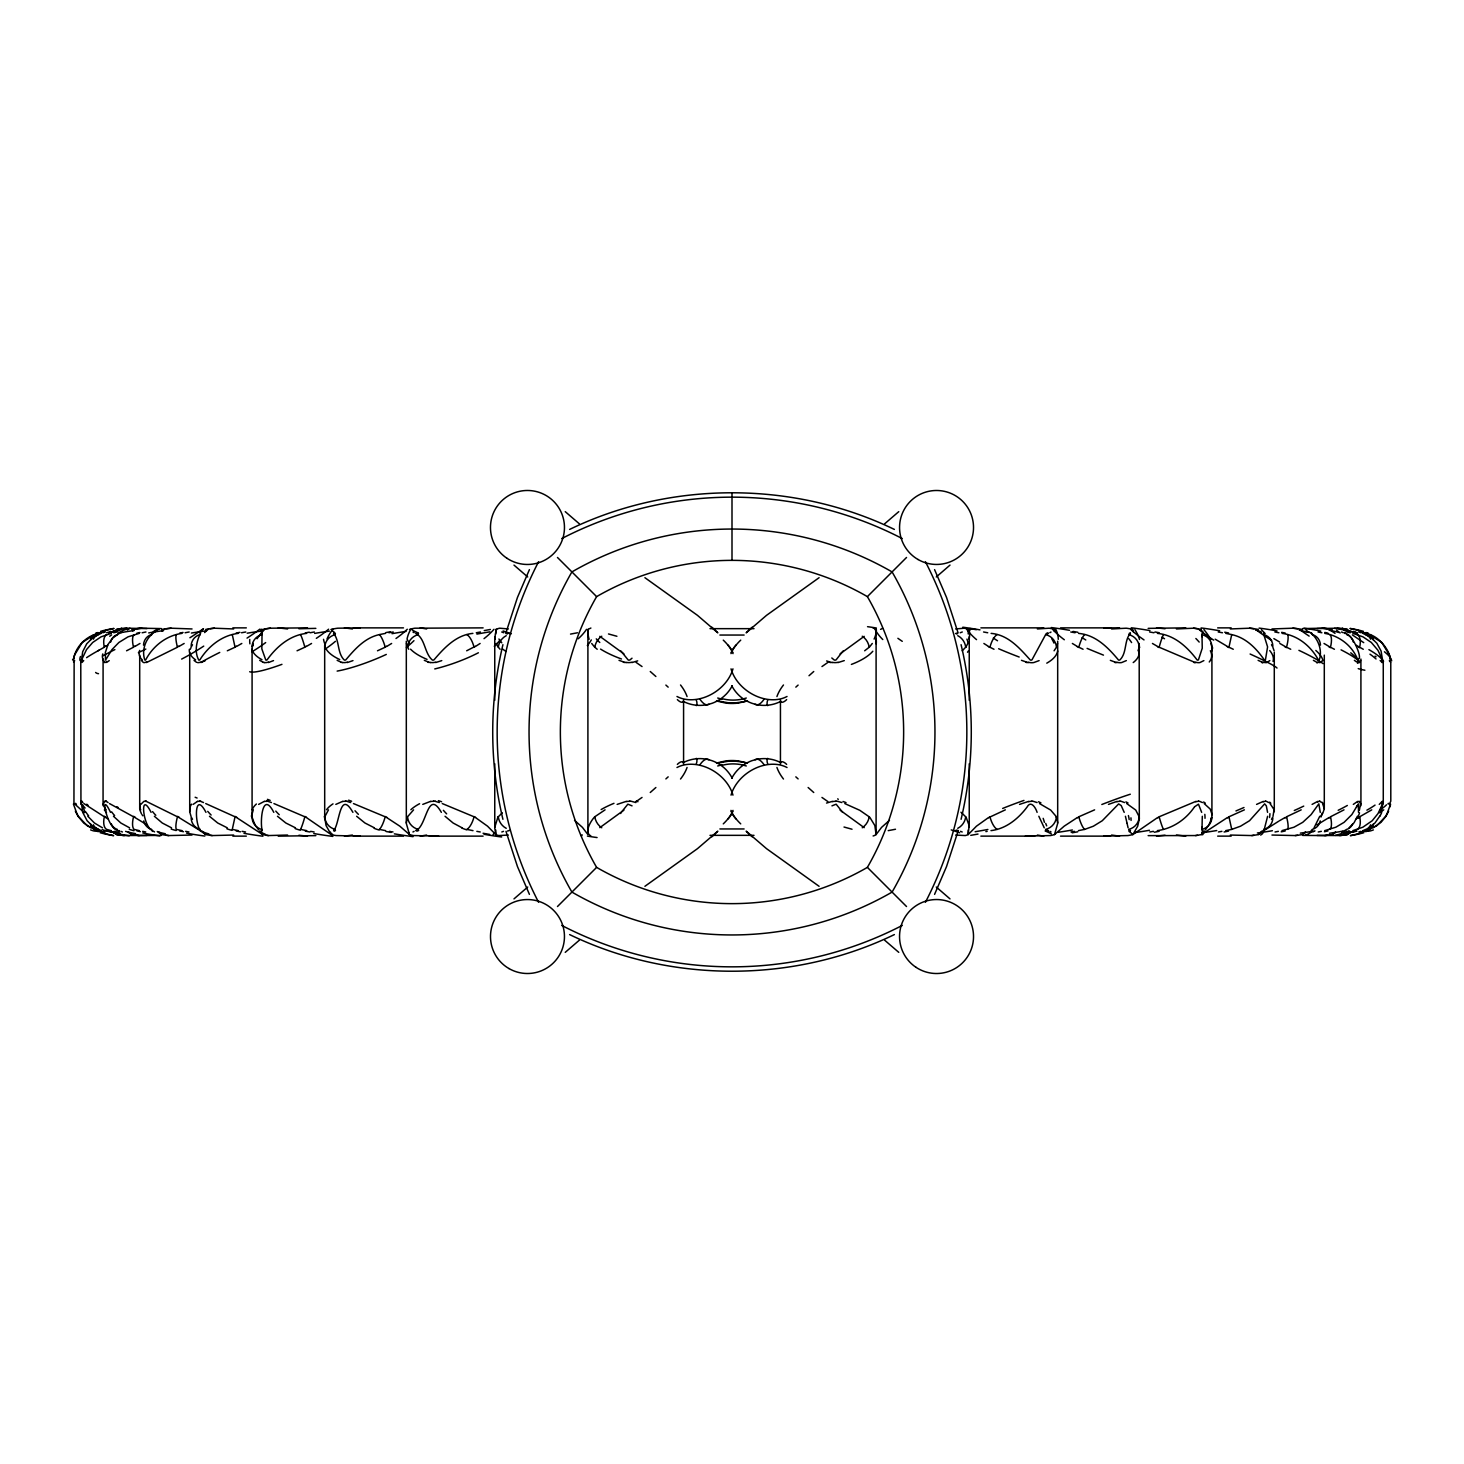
<?xml version="1.0" encoding="UTF-8"?>
<svg xmlns="http://www.w3.org/2000/svg" width="1464" height="1464" viewBox="0 0 1464 1464"><rect width="100%" height="100%" fill="white"/><g stroke="black" fill="none" stroke-linecap="round" stroke-linejoin="round"><path stroke-width="1.5" d="M103.066 805.694L103.084 659.056M139.702 808.86L139.702 655.103M191.162 816.784L189.716 811.825L189.716 652.249M324.807 643.465L324.733 646.502M438.669 836.127L413.47 835.56A134.761 70.418 90 0 1 409.481 834.572L406.315 823.409L406.315 641.195M508.337 835.047L498.712 835.56A134.761 51.569 90 0 1 495.784 834.572L494.759 827.984L494.759 763.824M494.759 700.268L494.759 636.712M1103.673 836.127L1127.921 835.56A134.761 87.529 90 0 0 1132.88 834.572L1137.693 826.172L1139.303 819.035L1139.193 643.465M1202.822 830.637L1201.981 829.393A13.487 12.938 17.5 0 0 1211.918 816.784L1211.918 647.216A13.469 12.938 -17.5 0 0 1201.981 634.607L1202.822 633.381M1322.742 813.472L1324.298 808.842L1324.298 655.122M1383.26 660.612L1383.279 802.547L1383.041 801.394M1139.321 818.779L1139.266 817.516M1359.361 810.306L1360.66 803.571M189.716 811.825L189.863 809.848A55.833 20.972 3.8 0 1 191.583 804.139M80.776 660.337L80.941 804.395M406.315 822.914L407.248 817.516M1272.966 816.528L1274.064 809.574L1270.02 803.571M261.233 830.546L261.965 829.502A13.487 12.938 -17.5 0 1 252.083 816.784L252.083 647.216A13.469 12.938 17.5 0 1 262.019 634.607L261.233 633.473M1225.826 633.381L1231.718 634.607L1228.955 647.216L1233.274 649.266M1212.119 649.266L1211.972 650.785M494.759 827.38L497.778 817.516M1324.298 808.842L1322.614 803.571M251.9 814.789L253.272 809.848M1267.623 816.272L1264.658 827.819M1320.272 812.355L1318.826 803.846L1311.085 814.625L1302.74 822.329L1293.975 827.215L1281.988 830.619M80.721 802.547L80.959 801.394A13.268 2.104 70.6 0 1 81.746 802.162M1383.279 661.399L1383.132 662.405A13.78 2.233 69.3 0 1 1381.705 660.831M324.733 817.516L326.069 825.55L331.12 834.572A134.761 87.529 90 0 0 336.079 835.56L360.327 836.127M1139.266 646.502L1139.321 645.258M262.019 634.607L261.836 648.881L265.771 659.99A2.233 1.556 -77 0 0 267.107 659.843C276.568 646.704 289.872 635.175 306.58 633.381M1201.981 829.393L1202.31 816.272M1202.09 828.423L1202.273 826.904M1272.856 817.79A13.487 12.609 41.2 0 1 1263.707 829.393L1263.578 830.546A59.146 10.779 3.2 0 1 1263.542 831.369M238.175 633.381C221.888 635.358 208.364 646.264 199.873 659.843A2.233 1.299 -78.6 0 1 198.738 660.026C194.2 651.773 196.542 641.323 200.44 633.381M1057.502 643.465L1056.752 646.502M73.694 658.489L73.438 659.843M1390.544 804.175L1386.298 815.741L1376.965 825.568M200.294 634.607L200.312 634.498A13.469 12.609 41.2 0 0 191.144 646.21M1383.224 803.571L1381.376 807.799M73.493 659.587L73.786 657.977M1390.452 804.797L1390.031 806.774M103.157 804.395L104.676 801.394M1358.501 812.355L1358.372 803.846L1351.839 814.625L1344.098 822.329L1335.845 827.215L1324.719 830.619M1319.759 816.272L1314.05 827.819M502.921 644.691C489.324 701.842 489.324 762.158 502.921 819.309M961.079 819.309C974.676 762.158 974.676 701.842 961.079 644.691M73.749 658.196C76.146 645.99 86.321 636.273 98.271 633.381M252.229 646.502L253.126 643.465M1211.771 817.516L1209.941 822.658M73.877 657.629L74.554 655.122M74.133 660.612L73.95 803.059M505.995 632.631L517.451 597.477L529.419 569.624M958.005 831.369L946.549 866.523L934.581 894.376M1381.284 812.355L1382.528 803.864L1378.063 813.508L1372.226 820.718L1362.838 827.215L1352.828 830.619M74.664 654.829L82.24 642.458L94.538 634.607A13.469 8.345 70.2 0 0 90.512 640.116M1360.605 660.612L1359.562 662.405M190.302 649.266L191.162 647.216M1357.403 816.272L1354.109 822.658L1349.113 827.819M1389.245 804.395L1390.8 801.137L1390.782 662.844M73.511 661.911L73.987 660.868M967.796 643.465L966.222 646.502M1388.622 811.111L1388.092 812.355A46.336 38.101 16.3 0 1 1385.603 816.07M333.627 830.546C339.794 824.635 339.41 788.822 352.916 812.355M1130.464 633.381C1124.023 640.097 1127.134 652.853 1119.978 659.843A2.233 1.793 74.4 0 1 1118.478 660.008C1108.12 647.582 1095.731 634.864 1078.529 633.381M1357.219 805.566L1356.487 807.085M731.305 652.468L732 651.114A36.746 36.728 -58.6 0 1 736.246 644.91A52.558 52.484 -54.7 0 1 740.729 640.134M732.695 811.532L732 812.886A36.746 36.728 -58.6 0 1 727.754 819.09A52.558 52.484 -54.7 0 1 723.271 823.866M1138.022 650.785L1139.193 647.216A13.469 12.956 14.1 0 0 1128.689 634.607M1025.331 836.127L1050.53 835.56A134.761 70.418 90 0 0 1054.519 834.572L1057.685 823.427L1057.685 641.195M1379.655 816.272L1374.952 823.006L1368.968 827.819M732.201 685.829L732 686.213A36.728 36.728 0 0 1 726.364 693.991L725.906 694.448A36.582 36.545 -55.3 0 1 712.273 703.232L708.887 704.257A36.435 36.344 -43 0 1 683.578 701.549A21.85 5.417 62.6 0 1 682.736 701.476M731.799 778.171L732 777.787A36.728 36.728 0 0 1 737.636 770.009L738.204 769.442A36.582 36.545 -55.3 0 1 751.727 760.768L755.113 759.743A36.435 36.344 -43 0 1 780.422 762.451A21.85 5.417 62.6 0 1 781.264 762.524M1209.557 823.427L1208.715 824.946M191.674 646.246L192.498 644.746M1272.326 817.754L1271.484 819.291M261.965 829.502C260.116 820.682 262.477 790.469 273.805 812.355M140.855 804.395L143.838 801.394A13.268 5.819 68.7 0 1 145.503 801.467M1207.946 826.172L1207.141 827.38M1385.969 816.272L1380.991 822.329L1373.141 827.819M872.288 643.465L869.927 646.502A40.791 25.657 48.8 0 1 869.213 647.234L864.657 650.785M620.59 813.508L621.358 812.355M621.779 811.733L627.855 804.175L632.045 805.859M843.081 650.986L836.109 659.843A2.233 2.178 43.2 0 1 834.242 660.008L831.808 657.977M1321.937 814.734L1321.223 815.759M1206.72 827.984L1205.384 829.813M1194.35 807.085C1185.84 819.547 1172.426 828.697 1157.31 830.619M1194.587 806.774L1198.467 804.193L1201.669 812.355M1322.468 660.612L1320.437 662.478A13.78 6.057 67.2 0 1 1317.527 661.966M1204.433 831.021L1201.377 834.572A134.761 102.48 90 0 1 1195.576 835.56L1148.142 835.633M1054.08 650.785L1056.441 647.216A13.469 12.664 39.1 0 0 1045.644 634.607L1031.974 659.843A2.233 1.976 70 0 1 1030.29 660.008C1019.676 648.259 1008.202 634.79 991.11 633.381M152 634.223L151.762 634.498A13.469 11.95 54.7 0 0 143.509 645.167M151.67 634.607C144.991 640.171 141.624 651.407 144.845 659.99A2.233 0.988 -79.6 0 0 145.723 659.825C152.988 646.063 166.292 635.541 181.92 633.381M328.467 809.848L324.807 816.784A13.487 12.956 14.1 0 0 335.311 829.393M831.955 805.859L836.145 804.193L842.642 812.355M81.966 662.478L83.704 660.612M632.009 658.196L630.069 659.843A2.233 2.178 -44.1 0 1 628.202 660.008L620.919 651.004M1311.305 830.546L1312.33 829.393A13.487 11.95 54.7 0 0 1320.235 820.901M557.473 906.527L596.617 867.383A270.913 270.913 0 0 0 867.383 867.383L906.527 906.527M557.473 557.473L596.617 596.617A270.913 270.913 0 0 1 867.383 596.617L906.527 557.473M1054.519 834.572L1064.182 826.172L1077.376 817.516M1262.005 831.021L1258.308 834.572A134.761 114.906 90 0 1 1251.793 835.56L1230.327 835.047M193.12 804.395L197.475 801.394M415.648 830.619C426.866 827.178 427.323 787.98 441.359 812.355M1382.181 801.394L1379.253 804.395M752.112 627.233L746.183 632.814L766.532 615.337L819.09 577.694M711.888 836.768L717.817 831.186L697.468 848.663L644.91 886.306M668.17 776.853L665.882 778.921M795.83 687.147L798.118 685.079M650.254 792.5L655.872 787.504M813.746 671.5L809.006 675.728M590.889 835.962C584.081 832.613 590.12 822.109 594.055 817.516A41.321 26.023 48.1 0 1 594.787 816.766L605.071 809.848M513.992 898.896L527.735 887.019M950.008 565.104L936.265 576.981M898.768 511.65L884.659 523.801M565.232 952.35L579.341 940.199M1132.88 834.572L1157.676 817.516M962.214 650.785L965.691 647.216A13.469 12.041 53.6 0 0 957.767 635.687M502.28 812.813L498.309 816.784A13.487 12.041 53.6 0 0 506.233 828.313M1305.119 832.211L1302.283 834.572A134.761 124.513 90 0 1 1295.219 835.56L1271.96 835.047M1269.8 660.612L1266.891 662.478M413.58 809.848L407.559 816.784A13.487 12.664 39.1 0 0 418.375 829.393M889.472 820.334L881.566 827.38L876.094 834.572A132.51 30.927 -90 0 1 873.715 835.798L873.111 835.962M1201.377 834.572L1227.473 817.516M1335.333 832.211L1332.203 834.572A134.761 131.046 90 0 1 1324.792 835.56L1302.612 835.413M1383.736 809.848L1379.546 812.813M599.819 827.654L623.902 810.141M864.181 636.346L840.098 653.859M109.251 660.612L106.616 662.478M1258.308 834.572L1263.322 831.021M153.537 632.759L154.745 631.991M258.634 804.395L264.27 801.394M480.119 643.465L475.397 646.502M821.963 666.559L827.855 662.442M636.145 801.558L642.037 797.441M1302.283 834.572L1305.705 832.211M113.149 631.826L116.644 629.428A132.51 132.108 90 0 1 126.819 628.202L146.986 628.587M1353.322 804.395L1357.64 801.394M1264.201 830.417L1278.456 821.377M1332.203 834.572L1335.699 832.211M1376.563 825.842L1365.674 830.619M391.638 643.465L386.606 646.502M107.641 645.258L105.609 646.502M1356.323 818.779L1358.372 817.516M139.208 633.381L127.99 636.858L118.913 642.458L111.996 649.577L105.518 660.118L105.353 652.45L108.043 644.38L112.856 637.901L119.371 633.381M1203.884 660.612L1199.949 662.552A13.78 9.296 61.9 0 1 1195.74 662.186M139.977 643.465L134.889 646.502M1316.85 824.946L1329.092 817.516M311.558 643.465L306.305 646.502M1371.75 809.848L1359.653 816.784A13.487 6.698 72.1 0 1 1357.348 829.393M184.153 643.465L178.882 646.502M1279.316 820.847L1285.099 817.516M241.816 643.465L236.491 646.502M101.053 633.381L93.202 637.371L86.724 643.794L82.679 651.718L81.49 660.136L86.522 649.577L92.708 642.458L101.016 636.858L111.099 633.381M988.584 817.516L976.47 826.172L968.216 834.572A134.761 51.569 90 0 1 965.288 835.56L955.663 835.047M335.823 804.395L342.594 801.394M97.996 650.785L104.347 647.216A13.469 6.679 72.1 0 1 106.652 634.607M1051.006 632.064L1049.834 632.686M412.94 831.973L414.111 831.351M1312.092 804.395L1317.691 801.394M1344.592 830.637L1346.66 829.393A13.487 11.017 62.4 0 0 1352.718 823.884M475.269 646.319A40.791 34.788 11.4 0 1 473.933 647.033L466.668 650.785M1344.007 809.848L1330.465 816.784A13.487 4.868 73.4 0 1 1329.861 829.393M988.731 817.699A41.321 35.099 10.7 0 1 990.085 816.967L1005.347 809.848M1126.347 660.612L1121.662 662.552A13.78 10.577 57.1 0 1 1116.886 662.24M1045.644 634.607L1048.316 633.381M126.563 650.785L133.535 647.216A13.469 4.868 73.4 0 1 134.139 634.607M205.344 660.612L200.916 662.552M422.767 804.395L430.507 801.394M569.624 529.419C670.585 480.576 793.415 480.576 894.376 529.419M894.376 934.581C793.415 983.424 670.585 983.424 569.624 934.581M1256.57 804.395L1263.304 801.394M1301.203 809.848L1286.545 816.784A13.487 2.928 74.2 0 1 1287.625 829.393M120.652 632.759L122.5 631.991M227.323 650.785L235.045 647.216L232.282 634.607M1039.111 660.612L1033.785 662.552A13.78 11.602 49.8 0 1 1028.533 662.277M1362.911 830.637L1365.857 829.393A13.487 9.809 67.1 0 0 1370.615 824.799M146.492 662.552L177.455 647.216A13.469 2.928 74.2 0 1 176.375 634.607M1343.11 831.351L1341.591 831.973M297.064 650.785L304.86 647.216A13.469 1.135 74.5 0 0 300.486 634.607M377.492 650.785L385.197 647.216A13.469 3.148 74.1 0 0 379.322 634.607C364.92 637.773 354.874 649.119 345.815 659.843A2.233 1.775 -74.5 0 1 344.26 660.008C337.031 652.999 339.685 640.39 333.536 633.381M1244.4 809.848L1228.955 816.784L1231.736 829.393L1225.734 830.619M273.512 660.612L268.406 662.552M955.663 628.953L964.319 628.202A132.51 50.709 -90 0 1 968.216 629.428L968.216 633.985M1094.614 809.848L1078.803 816.784A13.487 3.148 74.1 0 0 1084.678 829.393L1093.37 826.208L1102.282 820.718L1118.642 803.937L1121.204 805.566L1124.206 812.355M617.149 804.395L626.244 801.394M1108.468 804.395L1116.977 801.394M352.97 660.612L347.316 662.552M962.287 631.991L960.219 632.759M501.804 831.973L503.488 831.351M844.271 660.612L838.085 662.552M1019.53 804.395L1028.625 801.394M441.762 660.612L435.705 662.552M637.682 660.868L632.009 662.552M956.633 633.967L957.639 633.638M826.538 803.059L832.339 801.394M102.828 632.759L105.262 631.991M1360.861 831.351L1358.866 831.973M717.708 765.983L721.88 764.812M716.72 763.311L728.889 761.097A58.359 58.066 0 0 1 735.129 761.097L742.815 762.104A38.814 38.741 -4.2 0 1 747.262 763.33M1037.372 628.953L1049.194 628.202A132.51 69.229 -90 0 1 1054.519 629.428M426.628 835.047L420.186 836.145M747.518 700.982L738.149 703.104A50.764 50.764 0 0 1 725.851 703.104L716.482 700.982M716.482 763.019L725.851 760.896A50.764 50.764 0 0 1 738.149 760.896L747.518 763.019M991 830.619C1005.969 828.862 1018.249 818.797 1027.051 807.085C1030.876 799.82 1035.817 807.963 1037.098 812.355M590.889 628.038L587.906 629.428L587.906 834.572L582.434 827.38L574.529 820.334M472.89 633.381C456.182 634.992 444.233 647.838 434.003 659.843A2.233 1.958 -70.2 0 1 432.301 660.008C424.194 652.981 425.438 638.542 415.685 633.381M1231.736 829.393L1240.539 826.208L1249.524 820.718L1264.658 803.864L1266.323 805.859L1267.568 812.355M1195.85 801.394L1159.14 816.784A13.487 1.135 74.5 0 0 1163.514 829.393M100.485 632.759L103.45 631.991M1363.112 831.351L1360.697 831.973M1111.56 628.953L1126.255 628.202A132.51 86.065 -90 0 1 1132.88 629.428M352.44 835.047L344.443 836.145M113.698 632.759L117.12 631.991M1349.845 831.351L1347.045 831.973M379.322 634.607L385.471 633.381M1084.678 829.393L1078.419 830.619M142.136 632.759L145.942 631.991M1176.416 628.953L1193.599 628.202A132.51 100.76 90 0 1 1197.515 628.733M287.585 835.047L268.424 835.56A134.761 102.48 -90 0 1 266.485 835.267M1321.351 831.351L1318.259 831.973M185.105 632.759L189.167 631.991M1278.346 831.351L1275.034 831.973M476.276 632.759L480.43 631.991M1230.327 628.953L1249.597 628.202A132.51 112.984 90 0 1 1253.989 628.733M233.673 835.047L212.207 835.56A134.761 114.906 -90 0 1 210.011 835.267M985.876 831.589L987.157 831.351M241.523 632.759L245.787 631.991M1221.891 831.351L1218.432 831.973M310.039 632.759L314.357 631.991M388.93 632.759L393.23 631.991M1074.485 831.351L1073.167 831.589M1153.376 831.351L1149.862 831.973M1072.289 831.735L1070.989 831.973M1271.96 628.953L1292.84 628.202A132.51 122.427 90 0 1 1297.598 628.733M192.04 835.047L168.781 835.56A134.761 124.513 -90 0 1 166.402 835.267M298.93 628.751L315.858 628.367M1165.07 835.249L1156.505 836.127M1302.612 628.587L1322.285 628.202A132.51 128.85 90 0 1 1327.281 628.733M161.388 835.413L139.208 835.56A134.761 131.046 -90 0 1 136.719 835.267M1317.014 628.587L1337.181 628.202A132.51 132.108 -90 0 1 1347.356 629.428L1348.234 630.032M146.986 835.413L124.257 835.56A134.761 134.359 -90 0 1 116.644 834.572L113.186 832.211L116.644 834.572A134.761 134.359 90 0 0 124.257 835.56M1148.142 628.367L1185.785 627.855M315.858 835.633L278.215 836.145M266.485 628.733A132.51 100.76 90 0 1 270.401 628.202L307.495 627.873M1339.743 835.56A134.761 134.359 -90 0 0 1347.356 834.572L1350.686 832.211L1347.356 834.572A134.761 134.359 90 0 1 1339.743 835.56L1317.014 835.413M210.011 628.733A132.51 112.984 90 0 1 214.403 628.202L233.673 628.953M166.402 628.733A132.51 122.427 90 0 1 171.16 628.202L192.04 628.953M136.719 628.733A132.51 128.85 90 0 1 141.715 628.202L161.388 628.587M232.831 627.873L246.318 627.873M353.483 627.873L403.478 627.873M409.481 629.428A132.51 69.229 -90 0 1 414.824 628.202L483.12 627.873M980.88 627.873L1043.814 627.855M1060.522 627.873L1110.517 627.873M1217.682 627.873L1231.169 627.873M1103.673 627.873L1119.557 627.855M709.985 628.66L754.015 628.66M719.885 635.047L744.115 635.047M719.885 828.953L744.115 828.953M709.985 835.34L754.015 835.34M232.831 836.127L246.318 836.127M353.483 836.127L403.478 836.127M429.281 836.127L483.12 836.127M980.88 836.127L1034.719 836.127M1060.522 836.127L1110.517 836.127M1217.682 836.127L1231.169 836.127M331.12 629.428A132.51 86.065 -90 0 1 337.745 628.202L360.327 627.873M278.215 627.855L287.585 628.953M1185.785 836.145L1176.416 835.047M344.443 627.855L352.44 628.953M1119.557 836.145L1111.56 835.047M420.186 627.855L426.628 628.953M1043.814 836.145L1037.372 835.047M1156.505 627.873L1165.07 628.751M307.495 836.127L298.93 835.249M1149.643 631.991L1153.961 632.759M314.138 831.973L310.624 831.351M1218.213 631.991L1222.477 632.759M1070.77 631.991L1075.07 632.759M393.011 831.973L391.712 831.735M245.568 831.973L242.109 831.351M390.833 831.589L389.516 831.351M1274.833 631.991L1278.896 632.759M983.57 631.991L987.724 632.759M480.229 831.973L476.843 831.351M385.581 830.637L379.322 829.393A13.487 3.148 -74.1 0 0 385.197 816.784L353.465 803.571M188.966 831.973L185.654 831.351M1157.42 633.381C1174.439 634.992 1187.377 647.033 1197.131 659.99A2.233 1.556 76.9 0 0 1198.449 659.843L1202.255 648.204L1201.981 634.607M306.69 830.637L300.486 829.393A13.487 1.135 -74.5 0 0 304.86 816.784L273.951 803.571M473 830.637L466.833 829.393A13.487 5.069 -73.3 0 0 474.062 816.784L442.274 803.571M238.266 830.637L232.282 829.393L235.045 816.784L205.729 803.571M1318.058 631.991L1321.864 632.759M145.741 831.973L142.649 831.351M182.012 830.637L176.375 829.393A13.487 2.928 -74.2 0 1 177.455 816.784L146.327 801.394M1282.08 633.381C1297.946 635.394 1310.994 646.301 1318.442 659.99A2.233 1.007 79.6 0 0 1319.284 659.843C1322.523 650.547 1318.369 639.201 1311.232 633.381M1346.88 631.991L1350.302 632.759M832.229 662.606L830.71 662.222M116.955 831.973L114.155 831.351M626.135 662.606L624.652 662.222M1324.792 633.381C1338.938 635.705 1351.638 645.221 1357.256 658.489C1364.265 663.027 1353.248 633.015 1344.629 633.381M139.281 830.637L134.139 829.393A13.487 4.868 -73.4 0 1 133.535 816.784L109.507 803.571M435.394 801.394L439.346 802.547M1028.515 662.606L1027.088 662.222M721.88 699.188L717.708 698.017M347.041 801.394L350.701 802.547M1360.55 631.991L1363.515 632.759M103.304 831.973L100.888 831.351M430.416 662.606L429.098 662.222M1352.901 633.381L1362.984 636.858L1371.292 642.44L1377.935 650.272L1382.565 660.081L1381.064 650.986L1376.855 643.245L1370.78 637.352L1362.947 633.381M111.172 830.637L106.652 829.393A13.487 6.698 -72.1 0 1 104.347 816.784L83.887 803.571M1116.886 662.606L1115.568 662.222M781.264 701.476A21.85 5.417 -62.6 0 1 780.422 701.549A36.435 36.344 43 0 1 755.113 704.257L751.746 703.214A36.582 36.545 55.3 0 1 738.185 694.577L737.783 694.119A36.728 36.728 0 0 1 732 686.213L731.799 685.829M682.736 762.524A21.85 5.417 -62.6 0 1 683.578 762.451A36.435 36.344 43 0 1 708.887 759.743L712.254 760.786A36.582 36.545 55.3 0 1 725.815 769.423L726.364 770.027A36.728 36.728 0 0 1 732 777.787L732.201 778.171M1231.718 634.607C1245.974 637.682 1256.423 648.479 1264.347 659.99A2.233 1.299 78.5 0 0 1265.445 659.843L1267.586 646.887L1263.652 634.132M268.15 801.394L271.444 802.547M342.503 662.606L341.332 662.222M1195.777 662.606L1194.606 662.222M1358.738 631.991L1361.172 632.759M873.111 628.038L874.319 628.44A134.761 31.458 90 0 1 876.094 629.428L876.094 834.572L874.85 825.55L869.945 817.516A41.212 25.895 -50.5 0 0 869.177 816.802L859.789 810.306L844.765 803.571M829.557 661.911L826.611 660.959M105.134 831.973L103.139 831.351M1365.729 633.381C1378.374 635.23 1389.446 649.522 1390.507 659.587M98.326 830.619L87.437 825.842M623.536 661.911L619.016 660.337M716.72 700.689L728.889 702.903A58.359 58.066 0 0 0 735.129 702.903L742.815 701.897A38.814 38.741 4.2 0 0 747.262 700.67M1026.026 661.911L1021.488 660.337M264.197 662.606L263.209 662.222M635.907 802.547L631.661 801.394A14.933 14.237 30.6 0 0 629.849 800.973M200.696 801.394L203.533 802.547M505.885 633.473L507.368 633.967M958.426 830.637L956.651 830.051M1263.231 662.606L1262.243 662.222M841.873 802.547L837.756 801.394A14.933 14.256 -30.2 0 0 835.981 800.973M1114.58 661.911L1110.334 660.337M503.781 632.759L501.713 631.991M428.147 661.911L424.304 660.337M960.512 831.351L962.196 831.973M295.453 827.819L285.846 823.006L277.465 816.272M1193.727 661.911L1159.14 647.216A13.469 1.135 -74.5 0 1 1163.514 634.607M227.268 827.819L217.715 823.006L209.48 816.272M101.089 830.619L92.635 826.208L87.09 820.718L82.716 812.355L81.508 803.846L85.241 812.355M1341.5 631.991L1343.348 632.759M374.381 827.819L364.957 823.006L356.63 816.272M122.409 831.973L120.89 831.351M171.526 827.819L162.266 823.006L154.379 816.272M1037.079 802.547L1033.493 801.394A14.933 12.865 -59.5 0 0 1031.937 801.009M462.093 827.819L453.108 823.006L445.038 816.272M508.337 628.953L499.7 628.202A132.51 50.709 -90 0 0 495.784 629.428L495.784 633.985M129.582 827.819L120.835 823.006L113.478 816.272M1048.352 830.637L1045.625 829.393A13.487 12.664 -39.1 0 0 1056.441 816.784L1050.676 810.068L1039.513 803.571M1261.492 661.911L1258.107 660.337M98.362 829.502L98.143 829.393A13.487 9.809 -67.1 0 1 93.385 824.799M1124.572 802.547L1121.406 801.394A14.933 11.675 -65.5 0 0 1119.997 801.009M102.462 827.819L94.446 823.006L87.822 816.272M1083.067 649.266L1078.803 647.216A13.469 3.148 -74.1 0 1 1084.678 634.607M1290.736 649.266L1286.545 647.216A13.469 2.928 -74.2 0 0 1287.625 634.607M994.001 649.266L989.939 647.216A13.469 5.069 -73.3 0 1 997.167 634.607M414.166 632.686L412.994 632.064M1049.889 831.351L1051.061 831.973M1334.418 649.266L1330.465 647.216A13.469 4.868 -73.4 0 0 1329.861 634.607M1320.18 801.394L1321.717 802.547M90.859 827.819L83.759 823.006L78.031 816.272M1227.509 646.502L1215.193 639.182M236.528 817.516L262.623 834.572A134.761 102.48 90 0 0 268.443 835.56M1157.695 646.502L1152.443 643.465M306.342 817.516L331.12 834.572M337.141 660.337L340.49 661.911A35.063 23.918 -30.8 0 0 341.167 662.442M1285.118 646.502L1279.847 643.465M1126.713 803.571L1135.735 810.068L1139.193 816.784A13.487 12.956 -14.1 0 1 1128.689 829.393L1130.501 830.637M178.919 817.516L199.818 830.417M1316.209 661.911L1313.391 660.337M1202.42 802.547L1199.73 801.394A14.933 10.211 -69.3 0 0 1198.522 801.028M1077.394 646.502L1072.362 643.465M119.407 830.619C107.439 832.266 98.582 787.101 110.514 812.355M386.624 817.516L399.818 826.172L409.481 834.572M1329.111 646.502L1324.023 643.465M134.926 817.516L147.15 824.946M106.36 801.394L108.08 802.547M1363.277 649.266L1359.653 647.216A13.469 6.698 -72.1 0 0 1357.348 634.607M1309.255 631.991L1310.463 632.759M154.544 831.9L153.683 831.351M988.603 646.502L983.881 643.465M475.416 817.516L487.53 826.172L495.784 834.572L495.784 830.015M1358.391 646.502L1356.359 645.258M105.628 817.516L107.696 818.779M259.695 660.337L262.477 661.911A35.063 21.576 -37.1 0 0 263.044 662.405M1204.177 803.571L1210.234 809.098L1212.119 814.734M84.308 812.721L74.243 803.571M128.301 832.211L131.797 834.572A134.761 131.046 90 0 0 139.208 835.56M158.295 832.211L161.717 834.572A134.761 124.513 90 0 0 168.781 835.56M1268.666 802.547L1266.525 801.394A14.933 8.491 -71.7 0 0 1265.536 801.064M200.678 831.021L205.692 834.572A134.761 114.906 90 0 0 212.207 835.56M87.035 825.568L77.702 815.741L73.42 804.047M636.145 662.442L642.037 666.559M821.963 797.441L827.855 801.558M1354.365 660.337L1356.561 661.911M623.902 653.859L599.819 636.346M840.098 810.141L864.181 827.654M644.91 577.694L697.468 615.337L717.817 632.814L711.888 627.233M819.09 886.306L766.532 848.663L746.183 831.186L752.112 836.768M131.797 834.572L128.667 832.211M960.97 812.227L965.691 816.784A13.487 12.041 -53.6 0 1 957.767 828.313M597.202 649.266L594.805 647.216A40.791 25.62 -51 0 1 594.11 646.466L591.712 643.465M1359.324 801.394L1360.239 802.547A51.368 17.824 -22.5 0 1 1360.404 803.681M161.717 834.572L158.881 832.211M194.035 660.465L196.03 661.911A35.063 18.684 -42 0 0 196.487 662.35M152.787 830.619C142.886 827.984 139.098 788.639 151.103 812.355M579.341 523.801L565.232 511.65M884.659 940.199L898.768 952.35M936.265 887.019L950.008 898.896M527.735 576.981L513.992 565.104M808.128 787.504L813.746 792.5M655.872 676.496L650.254 671.5M798.118 778.921L795.83 776.853M665.882 685.079L668.17 687.147M205.692 834.572L201.995 831.021M81.819 801.394L82.899 802.547M1382.162 662.606L1380.149 660.465M500.102 649.266L498.309 647.216A13.469 12.041 -53.6 0 1 506.233 635.687M262.623 834.572L259.567 831.021M1312.238 634.498L1312.33 634.607A13.469 11.95 -54.7 0 1 1320.491 645.167M105.701 811.825L106.524 812.813M205.966 812.355C194.108 789.773 194.62 823.756 200.44 830.619M141.422 660.465L142.777 661.911A35.063 15.354 -45.6 0 0 143.143 662.277L143.783 662.606A13.78 5.673 -67.5 0 0 146.62 661.746M258.616 829.813L257.28 827.984M142.1 814.789L142.795 815.777M1044.253 827.819L1038.836 816.272M256.859 827.38L256.054 826.172M497.778 646.502L496.204 643.465M966.222 817.516L969.113 825.55L968.216 834.572L968.216 830.015M408.731 649.266L407.559 647.216A13.469 12.664 -39.1 0 1 418.375 634.607M104.036 661.911L103.358 660.465M104.347 809.848L104.969 810.836M255.303 824.946L254.443 823.409M1389.72 660.337L1390.635 662.332M1271.502 644.746L1272.326 646.246M192.516 819.291L191.674 817.754M141.459 813.801L139.812 809.848M1390.013 660.868L1390.562 662.112M732.695 652.468L732 651.114A36.746 36.728 58.6 0 0 727.754 644.91A52.558 52.484 54.7 0 0 723.271 640.134M731.305 811.532L732 812.886A36.746 36.728 58.6 0 0 736.246 819.09A52.558 52.484 54.7 0 0 740.729 823.866M254.059 822.658L252.229 817.516M1272.838 647.216L1274.101 650.785M934.581 569.624L946.549 597.477L958.005 632.631M529.419 894.376L517.451 866.523L505.995 831.369M75.378 811.111L75.908 812.355A46.336 38.101 -16.3 0 0 78.397 816.07M1210.874 643.465L1211.771 646.502M407.248 646.502L406.498 643.465M1056.752 817.516L1057.685 822.914M1389.336 654.829L1381.76 642.458L1369.462 634.607A13.469 8.345 -70.2 0 1 1373.488 640.116M325.301 649.266L324.807 647.216A13.469 12.956 -14.1 0 1 335.311 634.607M1389.464 655.195L1390.452 659.184M1128.085 827.819L1127.079 823.372M1125.413 816.272L1127.005 823.006M1263.688 634.498L1263.707 634.607A13.469 12.609 -41.2 0 1 1272.856 646.21M1202.237 636.858L1202.09 635.596M1263.633 633.967L1263.578 633.473A58.633 10.724 -3 0 0 1263.56 632.741M1360.916 659.038L1360.934 805.694M1274.284 652.249L1274.284 811.751M969.241 636.712L969.241 700.268M969.241 763.824L969.241 827.38M780.44 699.957L780.44 764.043M732 492.654L732 560.364M683.578 699.957L683.578 764.043M324.679 645.258L324.697 818.779M581.702 835.944A74.024 3.587 -12.3 0 1 582.251 834.919M597.074 837.554A74.024 6.771 13.6 0 1 587.412 836.109M616.911 636.273A73.456 1.995 14.3 0 1 608.493 633.949M589.132 639.256A68.918 38.485 -9.2 0 1 588.272 629.41M586.533 629.337A68.918 36.765 -12.5 0 1 578.207 638.78M570.521 634.095A73.456 4.008 -12.3 0 1 577.511 632.777M601.759 827.764A13.487 11.145 61.8 0 1 594.805 816.784M601.137 809.555A55.833 17.275 -13.5 0 1 613.965 803.333M626.299 801.577A13.268 12.389 22.7 0 1 629.849 801.32M636.309 801.156A51.368 20.972 18.3 0 1 637.975 801.705M631.936 662.24A13.78 12.737 -25 0 1 626.189 662.387M624.506 662.533A35.063 27.249 -2.1 0 1 623.389 662.204M621.468 658.983A55.724 17.531 13.9 0 1 600.588 649.101M594.805 647.216A13.469 11.126 -61.8 0 1 601.759 636.236M599.783 642.495A66.74 31.018 14.7 0 1 596.269 638.853M925.413 561.718A370.685 370.685 0 0 1 925.413 902.282M561.718 538.587A370.685 370.685 0 0 1 902.282 538.587M902.282 925.413A370.685 370.685 0 0 1 561.718 925.413M538.587 902.282A370.685 370.685 0 0 1 538.587 561.718M895.492 829.246A74.024 3.934 -12.2 0 1 888.209 830.637M844.014 827.032A74.024 1.83 14.5 0 1 852.03 829.228M867.548 626.683A73.456 6.478 13.5 0 1 876.369 628.001M882.774 639.548A68.918 38.448 9.4 0 1 875.124 629.502M876.35 629.447A68.918 38.503 5.4 0 1 874.1 639.091M882.444 628.038A73.456 3.495 -12.3 0 1 880.559 629.355M493.13 835.121A74.024 5.984 -11.7 0 1 494.558 833.327M501.658 836.987A74.024 9.406 12.6 0 1 484.09 834.315M497.668 817.388A41.321 21.96 52.3 0 1 498.218 816.674M507.477 831.058A59.237 6.716 -9 0 1 509.728 830.381M591.31 639.914A66.74 36.344 -10.7 0 1 587.338 645.533M509.527 633.601A58.651 6.716 8.8 0 1 507.532 633.015M511.357 633.784A73.456 4.795 13.9 0 1 503.104 630.947M495.143 639.164A68.918 36.582 -14.9 0 1 496.607 629.374M493.972 629.3A68.918 34.331 -17.8 0 1 484.017 638.652M476.88 634.095A73.456 6.387 -11.6 0 1 489.854 631.844M506.068 651.48A55.724 19.307 10.8 0 1 502.774 649.156M498.401 647.106A40.791 21.448 -54.8 0 1 497.906 646.356M501.804 642.824A66.74 32.995 9.9 0 1 498.931 638.999M409.261 834.608A74.024 8.253 -10.8 0 1 409.298 832.595M413.031 836.639A74.024 11.804 11.4 0 1 394.347 833.84M407.029 817.26A41.321 17.367 55.2 0 1 407.376 816.546M466.705 829.832A50.471 47.617 -66.1 0 1 461.983 828.093M489.653 834.443A59.146 1.519 10.9 0 1 483.065 833.254M416.874 831.168A59.237 8.07 -7.9 0 1 418.686 830.472M446.648 813.856A46.336 23.882 50.4 0 1 443.391 810.324M499.901 640.226A66.74 34.276 -16.1 0 1 494.283 646.283M466.833 634.607A13.469 5.069 73.3 0 1 474.062 647.216M418.539 633.528A58.651 8.034 7.7 0 1 416.947 632.924M418.1 632.906A73.456 7.503 13.2 0 1 412.189 629.978M410.78 629.337A68.918 33.782 -20.1 0 0 407.065 639.054A66.74 34.148 4.7 0 0 409.353 643.135M407.285 629.246A68.918 31.055 -22.3 0 1 395.994 638.505M391.986 633.674A73.456 8.619 -10.7 0 1 406.059 631.387M484.236 630.581A58.633 1.318 -10.9 0 1 490.385 629.465M410.872 809.702A55.833 20.258 -7.1 0 1 419.582 803.718M430.562 801.54A13.268 11.236 52 0 1 433.747 801.339M433.728 800.954A14.933 12.847 59.6 0 1 435.412 801.192M438.395 800.643A51.368 15.409 24.7 0 1 441.616 801.741M474.208 816.583A41.212 35.484 -13.2 0 1 475.562 817.333M478.38 652.779A55.833 14.64 -20.4 0 1 434.753 668.938M435.668 662.149A13.78 11.419 -51.6 0 1 430.453 662.442M428.934 662.478A35.063 25.675 -22.7 0 1 427.964 662.131M427.031 659.367A55.724 20.606 7.4 0 1 410.579 649.192M407.779 646.96A40.791 16.745 -57.5 0 1 407.504 646.21M332.511 834.279A74.024 10.321 -9.7 0 1 330.59 832.192M332.877 836.402A74.024 13.908 9.8 0 1 313.772 833.528M324.331 817.022A41.321 12.334 57.1 0 1 324.459 816.326M379.139 830.015A50.471 49.428 -48.5 0 1 374.162 828.331M391.217 832.412A59.146 3.257 10.5 0 1 386.093 831.497M334.213 831.241A59.237 9.242 -6.6 0 1 335.494 830.527M358.387 814.35A46.336 28.383 46.3 0 1 355.002 810.745M413.964 640.665A66.74 31.366 -21 0 1 406.425 647.326M386.459 646.283A40.791 35.026 -3.5 0 1 385.05 646.997M335.402 633.473A58.651 9.15 6.4 0 1 334.268 632.851M334.524 632.43A73.456 10.01 12.1 0 1 331.413 629.502M327.039 638.908A68.918 30.14 -24.4 0 1 332.859 629.3M328.613 629.191A68.918 27.011 -26.2 0 1 316.334 638.341M314.668 633.4A73.456 10.632 -9.5 0 1 329.455 631.112M385.965 632.576A58.633 3.038 -10.6 0 1 390.449 631.771M326.545 809.757A55.833 21.027 -3.5 0 1 333.005 803.864M342.649 801.503A13.268 10.23 59.1 0 1 345.541 801.357M345.504 800.936A14.933 11.657 65.6 0 1 347.041 801.156M348.615 800.186A51.368 12.005 27 0 1 351.635 801.266M385.343 816.546A41.212 35.795 2.3 0 1 386.789 817.278M386.295 654.426A55.833 11.529 -22.4 0 1 337.141 671.098M347.316 662.112A13.78 10.321 -58.3 0 1 342.558 662.478M339.721 659.55A55.724 21.393 3.7 0 1 326.252 649.229M325.209 646.685A40.791 11.639 -59.2 0 1 325.173 645.935M324.697 643.483A66.74 34.459 -0.7 0 1 323.544 639.311M265.112 834.059A74.024 12.115 -8.3 0 1 261.104 831.918M262.934 836.2A74.024 15.683 8 0 1 243.976 833.309M251.46 816.418A41.321 7.009 58.3 0 1 251.369 815.777M300.266 830.198A50.471 50.014 1.5 0 1 295.161 828.569M309.965 831.991A59.146 4.904 9.9 0 1 305.317 831.149M261.489 831.314A59.237 10.175 -5.1 0 1 262.184 830.582M279.221 814.716A46.336 32.171 40.6 0 1 275.781 811.093M335.439 641.323A66.74 27.688 -25.1 0 1 325.466 648.9M306.159 646.246A40.791 34.386 -17.9 0 1 304.713 646.942M262.148 633.436A58.651 10.047 4.9 0 1 261.507 632.796M261.599 632.137A73.456 12.279 10.8 0 1 261.452 629.191M257.078 638.743A68.918 25.766 -28 0 1 264.819 629.246M259.933 629.099A68.918 22.308 -29.2 0 1 247.032 638.103M247.215 633.198A73.456 12.389 -8.1 0 1 262.33 630.929M262.623 629.428A132.51 100.76 -90 0 1 270.401 628.202M305.262 632.924A58.633 4.685 -10 0 1 309.307 632.173M252.247 809.793A55.833 21.265 0.1 0 1 256.383 804.011M264.307 801.467A13.268 8.967 63.6 0 1 266.851 801.375M266.777 800.936A14.933 10.193 69.3 0 1 268.132 801.137M267.436 799.344A51.368 8.326 28.6 0 1 270.163 800.369M305.006 816.491A41.212 35.227 17.5 0 1 306.488 817.241M281.948 664.345A55.833 8.125 -23.9 0 1 249.685 671.738M268.424 662.039A13.78 8.985 -62.7 0 1 264.234 662.515M261.965 659.715A55.724 21.649 0 0 1 251.918 649.266M252.943 645.972A40.791 6.24 -60.3 0 1 253.144 645.185M249.905 643.849A66.74 33.928 -6.1 0 1 249.777 639.475M208.895 833.876A74.024 13.634 -6.8 0 1 202.782 831.698M204.814 836.054A74.024 17.056 6 0 1 186.532 833.126M232.062 830.363A50.471 49.373 49.8 0 1 226.938 828.807M240.462 831.808A59.146 6.423 9 0 1 236.162 830.985M200.44 831.369A59.237 10.87 -3.5 0 1 200.531 830.619M200.294 829.393A13.487 12.609 -41.2 0 1 191.144 817.79M211.127 815.027A46.336 35.173 32.9 0 1 207.742 811.367M265.679 642.586A66.74 23.332 -28.4 0 1 251.936 651.809M236.345 646.191A40.791 32.903 -30 0 1 234.917 646.905M200.513 633.4A58.651 10.705 3.3 0 1 200.44 632.741M200.733 631.917A73.456 14.237 9.1 0 1 203.569 628.989M204.631 632.576A68.918 20.752 -30.8 0 1 208.309 629.172M202.947 628.989A68.918 17.056 -31.5 0 1 189.899 637.755M191.4 633.052A73.456 13.835 -6.5 0 1 206.479 630.783M205.692 629.428A132.51 112.984 -90 0 1 214.403 628.202M236.162 633.07A58.633 6.204 -9.1 0 1 239.895 632.357M197.494 801.43A13.268 7.485 66.7 0 1 199.616 801.412M199.525 800.936A14.933 8.473 71.8 0 1 200.66 801.101M195.151 797.258A51.368 4.429 29.6 0 1 197.109 798.026M235.173 816.454A41.212 33.8 30.1 0 1 236.674 817.187M201.648 661.966A55.833 4.52 -24.8 0 1 219.746 652.432M200.971 661.929A13.78 7.43 -65.6 0 1 197.439 662.552M195.645 659.88A55.724 21.374 -3.8 0 1 189.35 649.302M165.34 833.73A74.024 14.805 -5 0 1 157.234 831.534M159.905 835.907A74.024 18.007 3.8 0 1 142.777 832.961M176.174 830.527A50.471 47.507 66.6 0 1 171.178 829.045M183.531 831.698A59.146 7.796 8 0 1 179.596 830.893M152.585 831.424A59.237 11.291 -1.8 0 1 152.036 830.674M151.67 829.393A13.487 11.95 -54.7 0 1 143.765 820.901M155.825 815.302A46.336 37.295 22.9 0 1 152.567 811.605M203.734 646.118A66.74 18.392 -31 0 1 181.646 659.074M178.754 646.136A40.791 30.616 -39.2 0 1 177.345 646.868M152.055 633.363A58.651 11.09 1.6 0 1 152.53 632.704M153.281 631.753A73.456 15.848 7.3 0 1 159.027 628.825M162.083 631.24A68.918 15.226 -32.9 0 1 164.773 629.044M159.137 628.77A68.918 11.383 -33.2 0 1 152.293 633.381M148.706 632.924A73.456 14.951 -4.7 0 1 163.382 630.655M161.717 629.428A132.51 122.427 -90 0 1 171.16 628.202M179.633 633.143A58.633 7.576 -8.1 0 1 183.037 632.448M140.727 809.885A55.833 20.185 7.4 0 1 140.178 804.285M145.375 800.918A14.933 6.533 73.3 0 1 146.254 801.046M177.565 816.4A41.212 31.531 39.8 0 1 179.047 817.15M142.429 660.063A55.724 20.588 -7.5 0 1 139.684 650.382M135.548 833.602A74.024 15.61 -3.1 0 1 125.611 831.387M129.253 835.779A74.024 18.538 1.5 0 1 113.734 832.815M133.974 830.692A50.471 44.487 73.5 0 1 129.235 829.283M140.343 831.625A59.146 8.967 6.7 0 1 136.829 830.838M119.096 831.461A59.237 11.438 0 0 1 117.889 830.71M117.34 829.393A13.487 11.017 -62.4 0 1 111.282 823.884M114.631 815.558A46.336 38.522 10.6 0 1 111.612 811.843M98.527 673.678A66.74 12.993 -32.8 0 1 95.636 672.452M134.816 646.082A40.791 27.578 -46 0 1 133.462 646.795M110.642 642.074A13.469 11.017 62.4 0 1 117.34 634.607M117.925 633.326A58.651 11.2 -0.2 0 1 118.968 632.649M120.304 631.606A73.456 17.074 5.2 0 1 128.832 628.678M132.675 630.838A68.918 9.333 -34.3 0 1 135.42 628.788M129.948 628.202A68.918 5.435 -34.1 0 1 127.386 629.941M120.194 632.796A73.456 15.683 -2.8 0 1 134.121 630.545M131.797 629.428A132.51 128.85 -90 0 1 141.715 628.202M136.884 633.198A58.633 8.766 -6.8 0 1 139.922 632.521M106.268 809.94A55.833 18.886 10.7 0 1 103.486 804.431M104.639 801.32A13.268 4.008 69.9 0 1 105.847 801.595M105.683 800.936A14.933 4.447 74.3 0 1 106.268 800.973M118.31 807.634A51.368 3.587 29.7 0 1 116.791 806.646M133.608 816.345A41.212 28.475 46.8 0 1 135.017 817.077M138.385 652.651A55.833 2.928 -25.1 0 1 145.814 649.064M106.744 661.344A13.78 3.788 -68.8 0 1 104.639 662.606L104.365 662.332A35.063 11.639 -48.2 0 1 104.145 661.801M103.596 660.264A55.724 19.288 -10.9 0 1 102.791 653.914M120.286 833.492A74.024 16.031 -1.1 0 1 108.739 831.259M113.606 835.669A74.024 18.593 -0.9 0 1 100.101 832.687M106.524 830.893A50.471 40.352 77.1 0 1 102.169 829.576M111.868 831.57A59.146 9.919 5.2 0 1 108.848 830.783M100.76 831.515A59.237 11.291 1.8 0 1 98.93 830.747M88.609 815.814A46.336 38.778 -3 0 1 85.9 812.062M105.573 646.008A40.791 23.863 -50.9 0 1 104.328 646.722M93.385 639.201A13.469 9.809 67.1 0 1 98.143 634.607M98.985 633.29A58.651 11.035 -1.9 0 1 100.577 632.613M102.59 631.478A73.456 17.879 3 0 1 113.661 628.568M119.444 629.483A68.918 3.203 -34.9 0 1 121.658 627.91M106.616 632.704A73.456 16.049 -0.8 0 1 119.444 630.435M116.644 629.428A132.51 132.108 -90 0 1 126.819 628.202M108.903 633.253A58.633 9.736 -5.4 0 1 111.52 632.576M85.113 808.018A55.833 17.129 13.7 0 1 82.405 804.614M81.453 801.101A14.933 2.233 74.9 0 1 81.691 800.936M88.023 805.31A51.368 7.521 28.8 0 1 86.76 804.212M104.347 816.272A41.212 24.742 51.8 0 1 105.664 817.004M103.029 655.781A55.833 6.588 -24.4 0 1 114.887 649.595M82.551 659.935A13.78 1.812 -69.4 0 1 81.106 662.112A35.063 7.631 -49.9 0 1 81.106 661.545M80.044 660.52A55.724 17.495 -13.9 0 1 80.465 656.494M119.957 833.364A74.024 16.067 0.9 0 1 107.037 831.131M113.369 835.541A74.024 18.19 -3.2 0 1 103.029 832.833M94.501 831.113A50.471 35.246 79.2 0 1 90.64 829.923M94.538 829.393A13.487 8.345 -70.1 0 1 90.512 823.884M98.765 831.515A59.146 10.632 3.6 0 1 96.276 830.747M98.07 831.57A59.237 10.87 3.5 0 1 95.636 830.802M95.691 633.235A58.651 10.596 -3.6 0 1 97.814 632.558M100.54 631.35A73.456 18.245 0.7 0 1 113.881 628.44M111.648 634.9A68.918 3.019 -35 0 1 109.709 636.236M109.361 632.119A68.918 6.734 -33.9 0 1 110.495 631.295M109.617 632.265A73.456 15.994 1.2 0 1 119.737 630.343M96.35 633.272A58.633 10.468 -3.8 0 1 98.509 632.613M76.439 804.431A51.368 11.255 27.3 0 1 75.616 803.315M86.596 657.665A55.833 10.083 -23.1 0 1 99.021 650.254M74.444 661.051A35.063 3.459 -50.8 0 1 74.664 660.63M72.559 659.935A55.724 15.299 -16.6 0 1 72.797 659.312M101.345 831.479A59.146 11.09 2 0 1 99.826 830.893M95.691 830.637A50.471 29.243 80.5 0 1 94.94 830.344M100.083 633.052A58.633 10.943 -2.1 0 1 101.144 632.649M1197.515 835.267A134.761 102.48 -90 0 1 1195.557 835.56M1253.989 835.267A134.761 114.906 -90 0 1 1251.793 835.56M1297.598 835.267A134.761 124.513 -90 0 1 1295.219 835.56M1354.346 831.479A74.024 16.031 1.1 0 1 1343.714 833.492M1363.899 832.687A74.024 18.593 0.9 0 1 1350.394 835.669M1364.686 830.912A59.237 11.291 -1.8 0 1 1363.24 831.515M1363.423 632.613A58.651 11.035 1.9 0 1 1364.448 633.034M1350.339 628.568A73.456 17.879 -3 0 1 1360.221 631.057M1342.342 627.91A68.918 3.203 34.9 0 1 1342.891 628.294M1344.556 630.435A73.456 16.049 0.8 0 1 1357.384 632.704M1337.181 628.202A132.51 132.108 90 0 1 1347.356 629.428M1365.857 634.607A13.469 9.809 -67.1 0 1 1370.615 639.201M1327.281 835.267A134.761 131.046 -90 0 1 1324.792 835.56M1356.963 831.131A74.024 16.067 -0.9 0 1 1344.044 833.364M1361.794 832.54A74.024 18.19 3.2 0 1 1350.631 835.541M1373.36 829.923A50.471 35.246 -79.2 0 1 1369.499 831.113M1373.488 823.884A13.487 8.345 70.1 0 1 1369.462 829.393M1367.724 830.747A59.146 10.632 -3.6 0 1 1365.235 831.515M1368.364 830.802A59.237 10.87 -3.5 0 1 1365.93 831.57M1366.187 632.558A58.651 10.596 3.6 0 1 1368.309 633.235M1350.119 628.44A73.456 18.245 -0.7 0 1 1363.46 631.35M1363.734 642.641A68.918 3.019 35 0 1 1352.352 634.9M1353.505 631.295A68.918 6.734 33.9 0 1 1358.043 634.589M1344.263 630.343A73.456 15.994 -1.2 0 1 1355.701 632.594M1365.491 632.613A58.633 10.468 3.8 0 1 1367.651 633.272M1386.5 804.816A55.833 14.951 -16.3 0 1 1379.838 810.068M1388.384 803.315A51.368 11.255 -27.3 0 1 1387.982 803.882M1375.08 656.165A55.833 10.083 23.1 0 1 1376.032 656.769M1389.336 660.63A35.063 3.459 50.8 0 1 1389.556 661.051M1384.432 651.773A55.724 15.299 16.6 0 1 1391.678 660.85M1343.421 831.003A74.024 15.701 -2.8 0 1 1329.458 833.254M1343.989 832.394A74.024 17.348 5.4 0 1 1335.479 835.395M1358.409 818.01A41.321 23.9 -50.5 0 1 1359.672 817.278M1369.06 830.344A50.471 29.243 -80.5 0 1 1365.802 831.369M1364.558 830.729A59.146 11.09 -2 0 1 1362.655 831.479M1355.902 830.838A59.237 10.193 -5.1 0 1 1352.901 831.644M1381.705 812.538A46.336 36.472 27.6 0 1 1379.783 816.345M1353.23 632.503A58.651 9.9 5.2 0 1 1355.847 633.198M1334.509 628.331A73.456 18.154 1.6 0 1 1349.808 631.222M1335.022 633.363A68.918 9.15 34.3 0 1 1330.721 630.417M1336.595 630.215A68.918 12.645 32.9 0 1 1340.146 632.979M1329.038 630.234A73.456 15.555 -3.2 0 1 1338.81 632.466M1322.285 628.202A132.51 128.85 -90 0 1 1332.203 629.428M1362.856 632.649A58.633 10.943 2.1 0 1 1364.503 633.308M1375.044 805.09A55.833 12.389 -18.5 0 1 1366.882 810.159M1381.723 803.26A13.268 1.812 -70.7 0 1 1382.583 801.979M1382.657 801.65A14.933 2.269 -74.9 0 1 1382.748 802.254M1382.51 802.858A51.368 14.713 -25.2 0 1 1382.162 803.974M1369.975 654.17A55.833 13.341 21.3 0 1 1376.032 658.965M1368.913 649.632A55.724 12.7 18.9 0 1 1383.553 661.307M1359.635 647.71A40.791 24.65 52 0 1 1358.354 646.997M1314.983 830.875A74.024 14.933 -4.7 0 1 1300.325 833.126M1310.902 832.229A74.024 16.067 7.5 0 1 1305.229 835.249M1329.184 817.937A41.321 27.688 -45.7 0 1 1330.538 817.205M1349.003 830.912A50.471 22.546 -81.4 0 1 1346.477 831.644M1345.782 830.692A59.146 11.255 -0.2 0 1 1344.501 831.442M1327.958 830.912A59.237 9.26 -6.6 0 1 1324.444 831.717M1359.507 812.831A46.336 33.947 36.6 0 1 1358.061 816.656M1324.847 632.43A58.651 8.967 6.6 0 1 1327.939 633.143M1303.93 628.221A73.456 17.623 3.9 0 1 1320.766 631.094M1309.145 636.108A68.918 15.061 33 0 1 1300.215 629.959M1305.925 629.904A68.918 18.227 31.1 0 1 1308.944 632.521M1299.245 630.124A73.456 14.75 -5.1 0 1 1307.132 632.357M1292.84 628.202A132.51 122.427 -90 0 1 1302.283 629.428M1344.629 632.686A58.633 11.145 0.4 0 1 1345.727 633.345M1346.66 634.607A13.469 11.017 -62.4 0 1 1353.358 642.074M1347.338 805.475A55.833 9.534 -20.2 0 1 1338.169 810.287M1357.457 802.272A13.268 3.733 -70.1 0 1 1358.757 801.412A14.933 4.465 -74.3 0 1 1359.233 801.668M1350.741 652.816A55.833 16.25 19 0 1 1357.604 659.935M1359.434 662.606A13.78 4.191 68.6 0 1 1357.403 661.691M1357.823 663.32A35.063 5.069 50.6 0 1 1357.403 663.082M1341.061 649.851A55.724 9.809 20.6 0 1 1360.129 662.057M1330.392 647.637A40.791 28.365 47 0 1 1329.019 646.923M1364.887 670.219A66.74 10.01 30 0 1 1358.226 668.627M1272.399 830.729A74.024 13.816 -6.5 0 1 1257.375 832.979M1263.286 832.046A74.024 14.402 9.4 0 1 1260.614 835.066M1285.227 817.882A41.321 30.781 -39 0 1 1286.655 817.15M1313.666 831.644A50.471 15.28 -81.9 0 1 1312 831.808M1311.817 830.655A59.146 11.163 1.5 0 1 1311.177 831.406M1285.191 830.985A59.237 8.089 -7.9 0 1 1281.201 831.827M1321.919 813.197A46.336 30.579 43.3 0 1 1321.004 817.058M1281.695 632.338A58.651 7.796 7.9 0 1 1285.191 633.052M1259.095 628.093A73.456 16.653 6 0 1 1277.029 630.947M1271.649 640.427A68.918 20.588 30.9 0 1 1256.112 629.794M1261.382 629.74A68.918 23.387 28.6 0 1 1265.134 633.564M1255.636 629.996A73.456 13.56 -6.9 0 1 1261.474 632.21M1249.597 628.202A132.51 112.984 -90 0 1 1258.308 629.428M1311.25 632.722A58.633 11.072 -1.3 0 1 1311.799 633.363M1303.729 806.115A55.833 6.442 -21.4 0 1 1294.286 810.507M1317.6 801.998A13.268 5.563 -68.9 0 1 1319.357 801.32M1319.412 801.101A14.933 6.57 -73.3 0 1 1320.125 801.503M1322.266 802.327A51.368 20.478 -19.1 0 1 1322.944 803.462M1315.825 650.455A55.833 18.776 16.2 0 1 1322.925 660.703M1317.307 662.972A35.063 9.205 49.4 0 1 1316.685 662.698M1298.916 650.345A55.724 6.661 21.9 0 1 1323.035 663.631M1286.435 647.582A40.791 31.366 39.9 0 1 1284.989 646.868M1279.609 642.019A66.74 4.721 30.9 0 1 1273.863 638.597M1216.73 830.546A74.024 12.353 -8.1 0 1 1201.706 832.796M1202.237 831.808A74.024 12.371 11 0 1 1202.621 834.828M1227.637 817.827A41.321 33.123 -29.9 0 1 1229.101 817.095M1264.201 830.509A50.471 7.649 -82.2 0 1 1263.707 829.338M1228.534 831.113A59.237 6.734 -9 0 1 1224.105 831.973M1269.91 813.655A46.336 26.462 48.3 0 1 1269.544 817.553M1224.709 632.21A58.651 6.442 9 0 1 1228.571 632.942M1201.084 627.946A73.456 15.28 8 0 1 1219.658 630.783M1213.674 640.116A68.918 25.62 28.1 0 1 1199.254 629.685A73.456 12.041 -8.4 0 1 1203.024 632.027M1203.902 629.648A68.918 27.944 25.4 0 1 1210.765 639.677M1193.599 628.202A132.51 100.76 -90 0 1 1201.377 629.428M1243.979 807.506A55.833 3.203 -22.2 0 1 1235.945 810.946M1263.267 801.869A13.268 7.247 -67 0 1 1265.463 801.302M1269.617 802.144A51.368 22.637 -15.1 0 1 1270.807 803.279M1269.745 650.583A55.833 20.844 12.9 0 1 1273.021 661.38M1266.689 662.497A13.78 7.777 65.1 0 1 1263.176 662.112M1262.554 662.826A35.063 13.103 47.3 0 1 1261.785 662.533M1250.11 654.024A55.724 3.367 22.6 0 1 1277.011 668.06M1228.827 647.546A40.791 33.599 30.2 0 1 1227.344 646.813M1149.46 830.308A74.024 10.596 -9.5 0 1 1134.801 832.577M1129.055 831.461A74.024 10.047 12.3 0 1 1132.441 834.48M1157.823 817.772A41.321 34.642 -18.1 0 1 1159.287 817.058M1202.127 830.6A59.146 10.138 4.8 0 1 1202.749 831.314M1159.14 831.314A59.237 5.197 -9.9 0 1 1154.254 832.229M1204.817 814.35A46.336 21.704 51.8 0 1 1205.018 818.303M1195.868 638.505A66.74 25.712 26.7 0 1 1199.181 642.074M1212.54 647.6A40.791 6.734 58.7 0 1 1212.631 648.241M1154.95 631.972A58.651 4.941 9.9 0 1 1159.214 632.741M1131.251 627.782A73.456 13.524 9.8 0 1 1149.954 630.581M1144.024 639.914A68.918 30.03 24.5 0 1 1130.94 629.63M1134.856 629.593A68.918 31.842 21.4 0 1 1139.486 639.475M1131.8 629.648A73.456 10.23 -9.8 0 1 1133.319 631.789M1202.713 632.777A58.633 10.12 -4.6 0 1 1202.164 633.418M1195.832 801.778A13.268 8.766 -64.2 0 1 1198.449 801.302M1203.628 801.998A51.368 24.248 -10.6 0 1 1205.275 803.132M1211.057 818.01A41.212 6.405 -59.9 0 1 1210.838 818.815M1210.344 650.711A55.833 22.381 9.1 0 1 1209.246 661.984M1194.807 662.753A35.063 16.69 44.4 0 1 1193.91 662.442M1158.994 647.491A40.791 35.008 17.3 0 1 1157.53 646.759M1164.521 638.743A66.74 6.057 30.7 0 1 1161.922 637.169M1072.398 829.997A74.024 8.564 -10.7 0 1 1058.509 832.247M1045.113 830.93A74.024 7.466 13.4 0 1 1051.335 833.913M1077.541 817.736A41.321 35.301 -4 0 1 1078.968 817.022M1131.086 820.407A50.471 7.997 -82.2 0 1 1130.958 817.845M1129.055 830.564A59.146 9.242 6.3 0 1 1130.281 831.278M1077.742 831.79A59.237 3.55 -10.6 0 1 1072.215 832.796M1128.415 815.558A46.336 16.415 54.2 0 1 1129.165 819.566M1128.799 638.725A66.74 29.738 23 0 1 1131.599 642.586M1139.669 646.997A40.791 12.041 57.6 0 1 1139.541 647.674M1073.021 631.423A58.651 3.312 10.5 0 1 1077.87 632.283M1051.244 627.544A73.456 11.438 11.3 0 1 1069.525 630.307M1064.328 639.768A68.918 33.69 20.2 0 1 1052.854 629.575M1055.928 629.538A68.918 34.935 16.7 0 1 1058.271 639.329M1054.885 629.355A73.456 8.18 -10.9 0 1 1054.354 631.442M1130.208 632.832A58.633 9.26 -6.2 0 1 1129.147 633.454M1101.825 804.505A55.833 3.459 -22.1 0 1 1130.3 794.22M1116.977 801.741A13.268 10.047 -59.9 0 1 1119.942 801.302M1125.926 801.869A51.368 25.236 -5.7 0 1 1128.012 802.986M1138.791 817.296A41.212 11.84 -58.9 0 1 1138.827 818.083M1139.084 650.839A55.833 23.387 5.1 0 1 1133.209 662.57M1115.678 662.68A35.063 19.855 40.3 0 1 1114.671 662.369M1103.472 655.122A55.724 3.422 22.6 0 1 1087.093 648.387M1078.657 647.454A40.791 35.557 2 0 1 1077.248 646.722M1085.776 639.969A66.74 11.291 29.7 0 1 1082.116 637.7M987.871 829.484A74.024 6.332 -11.6 0 1 975.134 831.717M951.234 829.905A74.024 4.721 14.1 0 1 959.707 832.796M997.167 829.393A13.487 5.069 73.3 0 1 989.939 816.784M1046.687 825.842A50.471 15.628 -81.9 0 1 1045.735 823.427M1046.138 830.509A59.146 8.125 7.6 0 1 1047.895 831.223M978.007 834.059A59.237 1.793 -11 0 1 970.76 835.34M1043.173 818.339A46.336 10.705 55.8 0 1 1044.399 822.329M1051.847 638.908A66.74 33.013 18.5 0 1 1053.934 643.062M1056.971 646.759A40.791 17.037 55.7 0 1 1056.624 647.454M969.79 628.55A58.651 1.592 10.9 0 1 976.342 629.703M962.8 627.214A73.456 9.059 12.6 0 1 980.002 629.868M976.543 639.64A68.918 36.527 15.1 0 1 966.881 629.538M969.04 629.483A68.918 37.167 11.3 0 1 969.077 639.201M970.833 628.898A73.456 5.911 -11.8 0 1 968.674 630.801M1047.821 632.869A58.633 8.18 -7.5 0 1 1046.284 633.491M1002.657 808.439A55.833 6.698 -21.4 0 1 1023.958 800.424M1028.643 801.686A13.268 11.09 -53.3 0 1 1031.882 801.302M1038.47 801.741A51.368 25.62 -0.5 0 1 1040.922 802.858M1056.221 817.04A41.212 16.982 -57.1 0 1 1056.496 817.809M1057.703 650.949A55.833 23.808 0.9 0 1 1046.778 663.155M1027.142 662.643A35.063 22.527 34.9 0 1 1026.044 662.332M1019.182 657.025A55.724 6.716 21.9 0 1 998.631 648.735M989.792 647.417A40.791 35.227 -13.7 0 1 988.456 646.685M997.515 640.756A66.74 16.25 28 0 1 993.324 638.048M955.37 830.454A59.146 6.808 8.8 0 1 957.602 831.149M966.935 639.091A66.74 35.484 13.3 0 1 968.107 643.501M966.332 646.631A40.791 21.612 52.9 0 1 965.783 647.326M957.529 632.942A58.633 6.899 -8.7 0 1 955.571 633.546M965.6 816.894A41.212 21.704 -54.4 0 1 966.112 817.644M968.235 651.096A55.833 23.644 -3.3 0 1 967.539 652.249M902.263 641.323A66.74 20.807 25.7 0 1 897.889 638.304M838.232 799.472A46.336 1.354 56.9 0 1 837.774 798.777M876.167 639.274A66.74 37.076 7.5 0 1 876.241 643.94M862.241 636.236A13.469 11.126 61.8 0 1 869.195 647.216M832.394 801.632A13.268 12.353 -25.9 0 1 835.944 801.32M843.008 801.485A51.368 24.504 9.6 0 1 846.027 802.601M869.195 816.784A13.487 11.145 -61.8 0 1 862.241 827.764M872.818 651.242A55.833 22.893 -7.4 0 1 851.389 664.418M838.012 662.314A13.78 12.792 20.7 0 1 832.284 662.35M830.637 662.588A35.063 26.169 19.1 0 1 829.466 662.259M746.292 698.017A42.932 42.932 0 0 1 722.027 698.657M596.617 867.383A270.913 270.913 0 0 1 596.617 596.617M867.383 596.617A270.913 270.913 0 0 1 867.383 867.383M787.028 696.48A37.003 28.09 33.8 0 1 731.03 668.847M730.975 653.621A37.003 28.09 33.8 0 1 736.246 644.892M764.373 698.786A37.003 10.907 -77.3 0 1 755.113 704.257M776.927 696.553A72.45 42.035 -12.1 0 1 783.478 684.987M786.644 699.609A23.9 7.759 -70.5 0 1 781.044 702.098M767.703 705.648A72.358 16.086 -34.1 0 1 767.722 700.048M727.754 644.892A37.003 28.09 -33.8 0 1 733.025 653.621M732.97 668.847A37.003 28.09 -33.8 0 1 676.972 696.48M708.887 704.257A37.003 10.907 77.3 0 1 699.627 698.786M680.522 684.987A72.45 42.035 12.1 0 1 687.073 696.553M682.956 702.098A23.9 7.759 70.5 0 1 677.356 699.609M696.278 700.048A72.358 16.086 34.1 0 1 696.297 705.648M733.025 810.379A37.003 28.09 33.8 0 1 727.754 819.108M676.972 767.52A37.003 28.09 33.8 0 1 732.97 795.153M699.627 765.215A37.003 10.907 -77.3 0 1 708.887 759.743M687.073 767.447A72.45 42.035 -12.1 0 1 680.522 779.013M677.356 764.391A23.9 7.759 -70.5 0 1 682.956 761.902M696.297 758.352A72.358 16.086 -34.1 0 1 696.278 763.952M736.246 819.108A37.003 28.09 -33.8 0 1 730.975 810.379M731.03 795.153A37.003 28.09 -33.8 0 1 787.028 767.52M755.113 759.743A37.003 10.907 77.3 0 1 764.373 765.215M783.478 779.013A72.45 42.035 12.1 0 1 776.927 767.447M781.044 761.902A23.9 7.759 70.5 0 1 786.644 764.391M767.722 763.952A72.358 16.086 34.1 0 1 767.703 758.352M722.027 765.343A42.932 42.932 0 0 1 746.292 765.983M892.088 571.912A320.378 320.378 0 0 0 571.912 571.912A320.378 320.378 0 0 0 571.912 892.088A320.378 320.378 0 0 0 892.088 892.088A320.378 320.378 0 0 0 892.088 571.912M918.038 559.504A37.003 37.003 0 0 0 973.523 527.461A37.003 37.003 0 0 0 918.038 495.436A37.003 37.003 0 0 0 918.038 559.504M506.727 558.113A37.003 37.003 0 0 0 564.372 530.114A37.003 37.003 0 0 0 511.302 494.192A37.003 37.003 0 0 0 506.727 558.113M508.978 968.564A37.003 37.003 0 0 0 564.463 936.539A37.003 37.003 0 0 0 508.978 904.496A37.003 37.003 0 0 0 508.978 968.564M915.805 967.173A37.003 37.003 0 0 0 973.432 939.174A37.003 37.003 0 0 0 920.362 903.251A37.003 37.003 0 0 0 915.805 967.173"/></g></svg>
